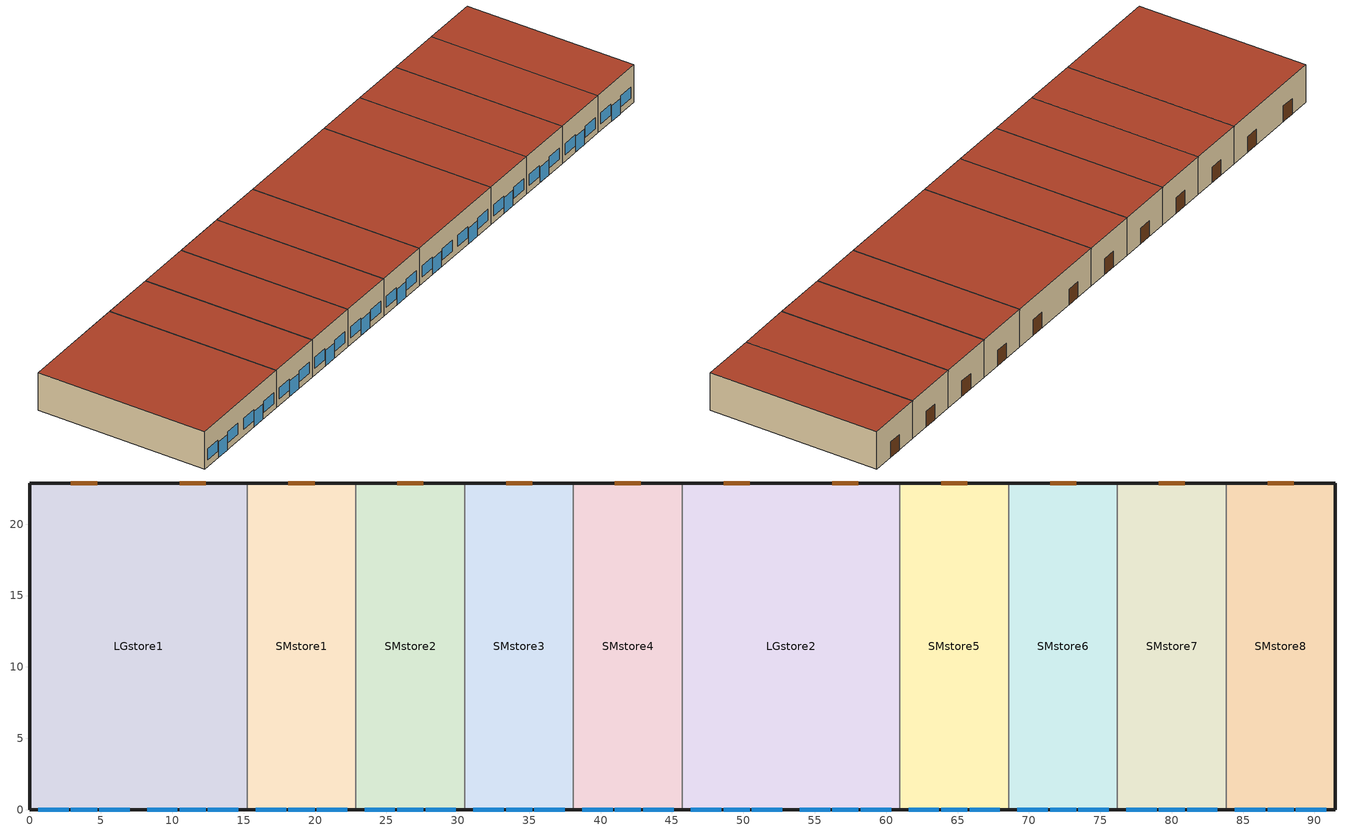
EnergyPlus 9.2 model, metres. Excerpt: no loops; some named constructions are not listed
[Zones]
LGstore1
 floor ground (ext_slab_6in_with_carpet): 0,22.86 15.24,22.86 15.24,0 0,0 z0
 wall outside (nonres_ext_wall): 15.24,22.86 0,22.86 0,0 15.24,0 z0:5.18
 wall to SMstore1 (int_wall): 15.24,0 15.24,22.86 z0:5.18
 window (Window_U_0.40_SHGC_0.38): 0.61,0 2.74,0 / 4.88,0 7.01,0 / 8.23,0 10.36,0 / 12.5,0 14.63,0 z0.91:2.43; 2.9,0 4.73,0 / 10.52,0 12.35,0 z0:2.13
 door (Swinging Door_con): 4.73,22.86 2.9,22.86 / 12.35,22.86 10.52,22.86 z0:2.13
 roof outside (nonres_roof): 15.24,22.86 0,22.86 0,0 15.24,0 z5.18
SMstore1
 floor ground (ext_slab_6in_with_carpet): 15.24,22.86 22.86,22.86 22.86,0 15.24,0 z0
 wall outside (nonres_ext_wall): 15.24,0 22.86,0 / 22.86,22.86 15.24,22.86 z0:5.18
 wall to SMstore2 (int_wall): 22.86,0 22.86,22.86 z0:5.18
 window (Window_U_0.40_SHGC_0.38): 15.85,0 17.98,0 / 20.12,0 22.25,0 z0.91:2.43; 18.14,0 19.97,0 z0:2.13
 door (Swinging Door_con): 19.97,22.86 18.14,22.86 z0:2.13
 roof outside (nonres_roof): 22.86,22.86 15.24,22.86 15.24,0 22.86,0 z5.18
SMstore2
 floor ground (ext_slab_6in_with_carpet): 22.86,22.86 30.48,22.86 30.48,0 22.86,0 z0
 wall outside (nonres_ext_wall): 22.86,0 30.48,0 / 30.48,22.86 22.86,22.86 z0:5.18
 wall to SMstore3 (int_wall): 30.48,0 30.48,22.86 z0:5.18
 window (Window_U_0.40_SHGC_0.38): 23.47,0 25.6,0 / 27.74,0 29.87,0 z0.91:2.43; 25.76,0 27.58,0 z0:2.13
 door (Swinging Door_con): 27.58,22.86 25.76,22.86 z0:2.13
 roof outside (nonres_roof): 30.48,22.86 22.86,22.86 22.86,0 30.48,0 z5.18
SMstore3
 floor ground (ext_slab_6in_with_carpet): 30.48,22.86 38.1,22.86 38.1,0 30.48,0 z0
 wall outside (nonres_ext_wall): 30.48,0 38.1,0 / 38.1,22.86 30.48,22.86 z0:5.18
 wall to SMstore4 (int_wall): 38.1,0 38.1,22.86 z0:5.18
 window (Window_U_0.40_SHGC_0.38): 31.09,0 33.22,0 / 35.36,0 37.49,0 z0.91:2.43; 33.38,0 35.2,0 z0:2.13
 door (Swinging Door_con): 35.2,22.86 33.38,22.86 z0:2.13
 roof outside (nonres_roof): 38.1,22.86 30.48,22.86 30.48,0 38.1,0 z5.18
SMstore4
 floor ground (ext_slab_6in_with_carpet): 38.1,22.86 45.72,22.86 45.72,0 38.1,0 z0
 wall outside (nonres_ext_wall): 38.1,0 45.72,0 / 45.72,22.86 38.1,22.86 z0:5.18
 wall to LGstore2 (int_wall): 45.72,0 45.72,22.86 z0:5.18
 window (Window_U_0.40_SHGC_0.38): 38.71,0 40.84,0 / 42.98,0 45.11,0 z0.91:2.43; 41,0 42.82,0 z0:2.13
 door (Swinging Door_con): 42.82,22.86 41,22.86 z0:2.13
 roof outside (nonres_roof): 45.72,22.86 38.1,22.86 38.1,0 45.72,0 z5.18
LGstore2
 floor ground (ext_slab_6in_with_carpet): 45.72,22.86 60.96,22.86 60.96,0 45.72,0 z0
 wall outside (nonres_ext_wall): 60.96,22.86 45.72,22.86 / 45.72,0 60.96,0 z0:5.18
 wall to SMstore5 (int_wall): 60.96,0 60.96,22.86 z0:5.18
 window (Window_U_0.40_SHGC_0.38): 46.33,0 48.46,0 / 50.6,0 52.73,0 / 53.95,0 56.08,0 / 58.22,0 60.35,0 z0.91:2.43; 48.62,0 50.44,0 / 56.24,0 58.06,0 z0:2.13
 door (Swinging Door_con): 50.44,22.86 48.62,22.86 / 58.06,22.86 56.24,22.86 z0:2.13
 roof outside (nonres_roof): 60.96,22.86 45.72,22.86 45.72,0 60.96,0 z5.18
SMstore5
 floor ground (ext_slab_6in_with_carpet): 60.96,22.86 68.58,22.86 68.58,0 60.96,0 z0
 wall outside (nonres_ext_wall): 60.96,0 68.58,0 / 68.58,22.86 60.96,22.86 z0:5.18
 wall to SMstore6 (int_wall): 68.58,0 68.58,22.86 z0:5.18
 window (Window_U_0.40_SHGC_0.38): 61.57,0 63.7,0 / 65.84,0 67.97,0 z0.91:2.43; 63.86,0 65.68,0 z0:2.13
 door (Swinging Door_con): 65.68,22.86 63.86,22.86 z0:2.13
 roof outside (nonres_roof): 68.58,22.86 60.96,22.86 60.96,0 68.58,0 z5.18
SMstore6
 floor ground (ext_slab_6in_with_carpet): 68.58,22.86 76.2,22.86 76.2,0 68.58,0 z0
 wall outside (nonres_ext_wall): 68.58,0 76.2,0 / 76.2,22.86 68.58,22.86 z0:5.18
 wall to SMstore7 (int_wall): 76.2,0 76.2,22.86 z0:5.18
 window (Window_U_0.40_SHGC_0.38): 69.19,0 71.32,0 / 73.46,0 75.59,0 z0.91:2.43; 71.48,0 73.3,0 z0:2.13
 door (Swinging Door_con): 73.3,22.86 71.48,22.86 z0:2.13
 roof outside (nonres_roof): 76.2,22.86 68.58,22.86 68.58,0 76.2,0 z5.18
SMstore7
 floor ground (ext_slab_6in_with_carpet): 76.2,22.86 83.82,22.86 83.82,0 76.2,0 z0
 wall outside (nonres_ext_wall): 76.2,0 83.82,0 / 83.82,22.86 76.2,22.86 z0:5.18
 wall to SMstore8 (int_wall): 83.82,0 83.82,22.86 z0:5.18
 window (Window_U_0.40_SHGC_0.38): 76.81,0 78.94,0 / 81.08,0 83.21,0 z0.91:2.43; 79.1,0 80.92,0 z0:2.13
 door (Swinging Door_con): 80.92,22.86 79.1,22.86 z0:2.13
 roof outside (nonres_roof): 83.82,22.86 76.2,22.86 76.2,0 83.82,0 z5.18
SMstore8
 floor ground (ext_slab_6in_with_carpet): 83.82,22.86 91.44,22.86 91.44,0 83.82,0 z0
 wall outside (nonres_ext_wall): 83.82,0 91.44,0 91.44,22.86 83.82,22.86 z0:5.18
 window (Window_U_0.40_SHGC_0.38): 84.43,0 86.56,0 / 88.7,0 90.83,0 z0.91:2.43; 86.72,0 88.54,0 z0:2.13
 door (Swinging Door_con): 88.54,22.86 86.72,22.86 z0:2.13
 roof outside (nonres_roof): 91.44,22.86 83.82,22.86 83.82,0 91.44,0 z5.18
[EnergyManagementSystem:Program]
PSZ3_3_Fan_Control: IF PSZ3_3_Number_of_Stages == 1; Return; ENDIF; IF PSZ3_3_HeatingRTF > 0; SET PSZ3_3_Heating = PSZ3_3_HeatingRTF; SET PSZ3_3_Ven = 1 - PSZ3_3_HeatingRTF; SET PSZ3_3_Eco = 0; SET PSZ3_3_Stage1 = 0; SET PSZ3_3_Stage2 = 0; ELSE; SET PSZ3_3_Heating = 0; SET PSZ3_3_EcoSpeed = PSZ3_3_VenSpeed; IF PSZ3_3_SpeedRatio == 0; IF PSZ3_3_RTF > 0; SET PSZ3_3_Stage1 = PSZ3_3_RTF; SET PSZ3_3_Stage2 = 0; SET PSZ3_3_Ven = 1-PSZ3_3_RTF; SET PSZ3_3_Eco = 0; IF PSZ3_3_OAFlowMass > (PSZ3_3_OADesignMass * PSZ3_3_OASch); SET PSZ3_3_Stage1Speed = 1.0; ENDIF; ELSE; SET PSZ3_3_Stage1 = 0; SET PSZ3_3_Stage2 = 0; IF PSZ3_3_OAFlowMass > (PSZ3_3_OADesignMass * PSZ3_3_OASch); SET PSZ3_3_Eco = 1.0; SET PSZ3_3_Ven = 0; SET PSZ3_3_Exp_DAT = PSZ3_3_DAT_Rqd - (1-PSZ3_3_VenSpeed) * SMSTORE2_Temp; SET PSZ3_3_Exp_DAT = PSZ3_3_Exp_DAT/PSZ3_3_VenSpeed; IF OAT_F > PSZ3_3_Exp_DAT; SET PSZ3_3_EcoSpeed = PSZ3_3_Stage2Speed; ENDIF; ELSE; SET PSZ3_3_Eco = 0; SET PSZ3_3_Ven = 1.0; ENDIF; ENDIF; ELSE; SET PSZ3_3_Stage1 = 1- PSZ3_3_SpeedRatio; SET PSZ3_3_Stage2 = PSZ3_3_SpeedRatio; SET PSZ3_3_Ven = 0; SET PSZ3_3_Eco = 0; IF PSZ3_3_OAFlowMass > (PSZ3_3_OADesignMass * PSZ3_3_OASch); SET PSZ3_3_Stage1Speed = 1.0; ENDIF; ENDIF; ENDIF; SET PSZ3_3_FPR = PSZ3_3_Ven * (PSZ3_3_VenSpeed ^ PSZ3_3_FanPwrExponent); SET PSZ3_3_FPR = PSZ3_3_FPR + PSZ3_3_Eco * (PSZ3_3_EcoSpeed ^ PSZ3_3_FanPwrExponent); SET PSZ3_3_FPR_1 = PSZ3_3_Stage1 * (PSZ3_3_Stage1Speed ^ PSZ3_3_FanPwrExponent); SET PSZ3_3_FPR = PSZ3_3_FPR + PSZ3_3_FPR_1; SET PSZ3_3_FPR_2 = PSZ3_3_Stage2 * (PSZ3_3_Stage2Speed ^ PSZ3_3_FanPwrExponent); SET PSZ3_3_FPR = PSZ3_3_FPR + PSZ3_3_FPR_2; SET PSZ3_3_FPR_3 = PSZ3_3_Heating * (PSZ3_3_HeatSpeed ^ PSZ3_3_FanPwrExponent); SET PSZ3_3_FanPwrRatio = PSZ3_3_FPR +  PSZ3_3_FPR_3; SET PSZ3_3_Fan_Pressure = PSZ3_3_Fan_DesignPressure * PSZ3_3_FanPwrRatio
PSZ4_4_Economizer_CTRL_Prog: SET PSZ4_4_Timestep_Econ_Eff = 0.7; SET PSZ4_4_MaxE = 0.7; SET PSZ4_4_DAT_Rqd = (PSZ4_4_DAT_Rqd*1.8) +32; SET OAT_F = (OAT_F*1.8) +32; SET OAwb_F = (OAwb_F*1.8) +32; IF PSZ4_4_OAFlowMass > (PSZ4_4_OADesignMass * PSZ4_4_OASch); SET PSZ4_4_Econo_Active = 1; ELSE; SET PSZ4_4_Econo_Active = 0; ENDIF; SET PSZ4_4_dT_Needed = 75 - PSZ4_4_DAT_Rqd; SET PSZ4_4_Cool_Des_dT = ((98*0.15) + (75*(1-0.15))) - 55; SET PSZ4_4_Cool_Load = PSZ4_4_dT_Needed/ PSZ4_4_Cool_Des_dT; IF PSZ4_4_Cool_Load > 1; SET PSZ4_4_Cool_Load = 1; ELSEIF PSZ4_4_Cool_Load < 0; SET PSZ4_4_Cool_Load = 0; ENDIF; IF PSZ4_4_Econo_Active == 1; SET PSZ4_4_Stage = PSZ4_4_Number_of_Stages; IF PSZ4_4_Stage == 2; IF PSZ4_4_Cool_Load < 0.6; SET PSZ4_4_Timestep_Econ_Eff = PSZ4_4_MaxE; ELSE; SET PSZ4_4_ECO_Eff = 0-2.18919863612305; SET PSZ4_4_ECO_Eff = PSZ4_4_ECO_Eff + (0-0.674461284910428 * PSZ4_4_Cool_Load); SET PSZ4_4_ECO_Eff = PSZ4_4_ECO_Eff + (0.000459106275872404 * (OAT_F^2)); SET PSZ4_4_ECO_Eff = PSZ4_4_ECO_Eff + (0-0.00000484778537945252 * (OAT_F^3)); SET PSZ4_4_ECO_Eff = PSZ4_4_ECO_Eff + (0.182915713033586 * OAwb_F); SET PSZ4_4_ECO_Eff = PSZ4_4_ECO_Eff + (0-0.00382838660261133 * (OAwb_F^2)); SET PSZ4_4_ECO_Eff = PSZ4_4_ECO_Eff + (0.0000255567460240583 * (OAwb_F^3)); SET PSZ4_4_Timestep_Econ_Eff = PSZ4_4_ECO_Eff; ENDIF; ELSE; SET PSZ4_4_ECO_Eff = 2.36337942464462; SET PSZ4_4_ECO_Eff = PSZ4_4_ECO_Eff + (0-0.409939515512619 * PSZ4_4_Cool_Load); SET PSZ4_4_ECO_Eff = PSZ4_4_ECO_Eff + (0-0.0565205596792225 * OAwb_F); SET PSZ4_4_ECO_Eff = PSZ4_4_ECO_Eff + (0-0.0000632612294169389 * (OAT_F^2)); SET PSZ4_4_Timestep_Econ_Eff = PSZ4_4_ECO_Eff + (0.000571724868775081 * (OAwb_F^2)); ENDIF; IF PSZ4_4_Timestep_Econ_Eff > PSZ4_4_MaxE; SET PSZ4_4_Timestep_Econ_Eff = PSZ4_4_MaxE; ELSEIF PSZ4_4_Timestep_Econ_Eff < (PSZ4_4_OADesignMass * PSZ4_4_OASch); SET PSZ4_4_Timestep_Econ_Eff = (PSZ4_4_OADesignMass * PSZ4_4_OASch); ENDIF; ENDIF
PSZ4_4_Fan_Control: IF PSZ4_4_Number_of_Stages == 1; Return; ENDIF; IF PSZ4_4_HeatingRTF > 0; SET PSZ4_4_Heating = PSZ4_4_HeatingRTF; SET PSZ4_4_Ven = 1 - PSZ4_4_HeatingRTF; SET PSZ4_4_Eco = 0; SET PSZ4_4_Stage1 = 0; SET PSZ4_4_Stage2 = 0; ELSE; SET PSZ4_4_Heating = 0; SET PSZ4_4_EcoSpeed = PSZ4_4_VenSpeed; IF PSZ4_4_SpeedRatio == 0; IF PSZ4_4_RTF > 0; SET PSZ4_4_Stage1 = PSZ4_4_RTF; SET PSZ4_4_Stage2 = 0; SET PSZ4_4_Ven = 1-PSZ4_4_RTF; SET PSZ4_4_Eco = 0; IF PSZ4_4_OAFlowMass > (PSZ4_4_OADesignMass * PSZ4_4_OASch); SET PSZ4_4_Stage1Speed = 1.0; ENDIF; ELSE; SET PSZ4_4_Stage1 = 0; SET PSZ4_4_Stage2 = 0; IF PSZ4_4_OAFlowMass > (PSZ4_4_OADesignMass * PSZ4_4_OASch); SET PSZ4_4_Eco = 1.0; SET PSZ4_4_Ven = 0; SET PSZ4_4_Exp_DAT = PSZ4_4_DAT_Rqd - (1-PSZ4_4_VenSpeed) * SMSTORE3_Temp; SET PSZ4_4_Exp_DAT = PSZ4_4_Exp_DAT/PSZ4_4_VenSpeed; IF OAT_F > PSZ4_4_Exp_DAT; SET PSZ4_4_EcoSpeed = PSZ4_4_Stage2Speed; ENDIF; ELSE; SET PSZ4_4_Eco = 0; SET PSZ4_4_Ven = 1.0; ENDIF; ENDIF; ELSE; SET PSZ4_4_Stage1 = 1- PSZ4_4_SpeedRatio; SET PSZ4_4_Stage2 = PSZ4_4_SpeedRatio; SET PSZ4_4_Ven = 0; SET PSZ4_4_Eco = 0; IF PSZ4_4_OAFlowMass > (PSZ4_4_OADesignMass * PSZ4_4_OASch); SET PSZ4_4_Stage1Speed = 1.0; ENDIF; ENDIF; ENDIF; SET PSZ4_4_FPR = PSZ4_4_Ven * (PSZ4_4_VenSpeed ^ PSZ4_4_FanPwrExponent); SET PSZ4_4_FPR = PSZ4_4_FPR + PSZ4_4_Eco * (PSZ4_4_EcoSpeed ^ PSZ4_4_FanPwrExponent); SET PSZ4_4_FPR_1 = PSZ4_4_Stage1 * (PSZ4_4_Stage1Speed ^ PSZ4_4_FanPwrExponent); SET PSZ4_4_FPR = PSZ4_4_FPR + PSZ4_4_FPR_1; SET PSZ4_4_FPR_2 = PSZ4_4_Stage2 * (PSZ4_4_Stage2Speed ^ PSZ4_4_FanPwrExponent); SET PSZ4_4_FPR = PSZ4_4_FPR + PSZ4_4_FPR_2; SET PSZ4_4_FPR_3 = PSZ4_4_Heating * (PSZ4_4_HeatSpeed ^ PSZ4_4_FanPwrExponent); SET PSZ4_4_FanPwrRatio = PSZ4_4_FPR +  PSZ4_4_FPR_3; SET PSZ4_4_Fan_Pressure = PSZ4_4_Fan_DesignPressure * PSZ4_4_FanPwrRatio
PSZ5_5_Economizer_CTRL_Prog: SET PSZ5_5_Timestep_Econ_Eff = 0.7; SET PSZ5_5_MaxE = 0.7; SET PSZ5_5_DAT_Rqd = (PSZ5_5_DAT_Rqd*1.8) +32; SET OAT_F = (OAT_F*1.8) +32; SET OAwb_F = (OAwb_F*1.8) +32; IF PSZ5_5_OAFlowMass > (PSZ5_5_OADesignMass * PSZ5_5_OASch); SET PSZ5_5_Econo_Active = 1; ELSE; SET PSZ5_5_Econo_Active = 0; ENDIF; SET PSZ5_5_dT_Needed = 75 - PSZ5_5_DAT_Rqd; SET PSZ5_5_Cool_Des_dT = ((98*0.15) + (75*(1-0.15))) - 55; SET PSZ5_5_Cool_Load = PSZ5_5_dT_Needed/ PSZ5_5_Cool_Des_dT; IF PSZ5_5_Cool_Load > 1; SET PSZ5_5_Cool_Load = 1; ELSEIF PSZ5_5_Cool_Load < 0; SET PSZ5_5_Cool_Load = 0; ENDIF; IF PSZ5_5_Econo_Active == 1; SET PSZ5_5_Stage = PSZ5_5_Number_of_Stages; IF PSZ5_5_Stage == 2; IF PSZ5_5_Cool_Load < 0.6; SET PSZ5_5_Timestep_Econ_Eff = PSZ5_5_MaxE; ELSE; SET PSZ5_5_ECO_Eff = 0-2.18919863612305; SET PSZ5_5_ECO_Eff = PSZ5_5_ECO_Eff + (0-0.674461284910428 * PSZ5_5_Cool_Load); SET PSZ5_5_ECO_Eff = PSZ5_5_ECO_Eff + (0.000459106275872404 * (OAT_F^2)); SET PSZ5_5_ECO_Eff = PSZ5_5_ECO_Eff + (0-0.00000484778537945252 * (OAT_F^3)); SET PSZ5_5_ECO_Eff = PSZ5_5_ECO_Eff + (0.182915713033586 * OAwb_F); SET PSZ5_5_ECO_Eff = PSZ5_5_ECO_Eff + (0-0.00382838660261133 * (OAwb_F^2)); SET PSZ5_5_ECO_Eff = PSZ5_5_ECO_Eff + (0.0000255567460240583 * (OAwb_F^3)); SET PSZ5_5_Timestep_Econ_Eff = PSZ5_5_ECO_Eff; ENDIF; ELSE; SET PSZ5_5_ECO_Eff = 2.36337942464462; SET PSZ5_5_ECO_Eff = PSZ5_5_ECO_Eff + (0-0.409939515512619 * PSZ5_5_Cool_Load); SET PSZ5_5_ECO_Eff = PSZ5_5_ECO_Eff + (0-0.0565205596792225 * OAwb_F); SET PSZ5_5_ECO_Eff = PSZ5_5_ECO_Eff + (0-0.0000632612294169389 * (OAT_F^2)); SET PSZ5_5_Timestep_Econ_Eff = PSZ5_5_ECO_Eff + (0.000571724868775081 * (OAwb_F^2)); ENDIF; IF PSZ5_5_Timestep_Econ_Eff > PSZ5_5_MaxE; SET PSZ5_5_Timestep_Econ_Eff = PSZ5_5_MaxE; ELSEIF PSZ5_5_Timestep_Econ_Eff < (PSZ5_5_OADesignMass * PSZ5_5_OASch); SET PSZ5_5_Timestep_Econ_Eff = (PSZ5_5_OADesignMass * PSZ5_5_OASch); ENDIF; ENDIF
PSZ5_5_Fan_Control: IF PSZ5_5_Number_of_Stages == 1; Return; ENDIF; IF PSZ5_5_HeatingRTF > 0; SET PSZ5_5_Heating = PSZ5_5_HeatingRTF; SET PSZ5_5_Ven = 1 - PSZ5_5_HeatingRTF; SET PSZ5_5_Eco = 0; SET PSZ5_5_Stage1 = 0; SET PSZ5_5_Stage2 = 0; ELSE; SET PSZ5_5_Heating = 0; SET PSZ5_5_EcoSpeed = PSZ5_5_VenSpeed; IF PSZ5_5_SpeedRatio == 0; IF PSZ5_5_RTF > 0; SET PSZ5_5_Stage1 = PSZ5_5_RTF; SET PSZ5_5_Stage2 = 0; SET PSZ5_5_Ven = 1-PSZ5_5_RTF; SET PSZ5_5_Eco = 0; IF PSZ5_5_OAFlowMass > (PSZ5_5_OADesignMass * PSZ5_5_OASch); SET PSZ5_5_Stage1Speed = 1.0; ENDIF; ELSE; SET PSZ5_5_Stage1 = 0; SET PSZ5_5_Stage2 = 0; IF PSZ5_5_OAFlowMass > (PSZ5_5_OADesignMass * PSZ5_5_OASch); SET PSZ5_5_Eco = 1.0; SET PSZ5_5_Ven = 0; SET PSZ5_5_Exp_DAT = PSZ5_5_DAT_Rqd - (1-PSZ5_5_VenSpeed) * SMSTORE4_Temp; SET PSZ5_5_Exp_DAT = PSZ5_5_Exp_DAT/PSZ5_5_VenSpeed; IF OAT_F > PSZ5_5_Exp_DAT; SET PSZ5_5_EcoSpeed = PSZ5_5_Stage2Speed; ENDIF; ELSE; SET PSZ5_5_Eco = 0; SET PSZ5_5_Ven = 1.0; ENDIF; ENDIF; ELSE; SET PSZ5_5_Stage1 = 1- PSZ5_5_SpeedRatio; SET PSZ5_5_Stage2 = PSZ5_5_SpeedRatio; SET PSZ5_5_Ven = 0; SET PSZ5_5_Eco = 0; IF PSZ5_5_OAFlowMass > (PSZ5_5_OADesignMass * PSZ5_5_OASch); SET PSZ5_5_Stage1Speed = 1.0; ENDIF; ENDIF; ENDIF; SET PSZ5_5_FPR = PSZ5_5_Ven * (PSZ5_5_VenSpeed ^ PSZ5_5_FanPwrExponent); SET PSZ5_5_FPR = PSZ5_5_FPR + PSZ5_5_Eco * (PSZ5_5_EcoSpeed ^ PSZ5_5_FanPwrExponent); SET PSZ5_5_FPR_1 = PSZ5_5_Stage1 * (PSZ5_5_Stage1Speed ^ PSZ5_5_FanPwrExponent); SET PSZ5_5_FPR = PSZ5_5_FPR + PSZ5_5_FPR_1; SET PSZ5_5_FPR_2 = PSZ5_5_Stage2 * (PSZ5_5_Stage2Speed ^ PSZ5_5_FanPwrExponent); SET PSZ5_5_FPR = PSZ5_5_FPR + PSZ5_5_FPR_2; SET PSZ5_5_FPR_3 = PSZ5_5_Heating * (PSZ5_5_HeatSpeed ^ PSZ5_5_FanPwrExponent); SET PSZ5_5_FanPwrRatio = PSZ5_5_FPR +  PSZ5_5_FPR_3; SET PSZ5_5_Fan_Pressure = PSZ5_5_Fan_DesignPressure * PSZ5_5_FanPwrRatio
PSZ6_6_Economizer_CTRL_Prog: SET PSZ6_6_Timestep_Econ_Eff = 0.7; SET PSZ6_6_MaxE = 0.7; SET PSZ6_6_DAT_Rqd = (PSZ6_6_DAT_Rqd*1.8) +32; SET OAT_F = (OAT_F*1.8) +32; SET OAwb_F = (OAwb_F*1.8) +32; IF PSZ6_6_OAFlowMass > (PSZ6_6_OADesignMass * PSZ6_6_OASch); SET PSZ6_6_Econo_Active = 1; ELSE; SET PSZ6_6_Econo_Active = 0; ENDIF; SET PSZ6_6_dT_Needed = 75 - PSZ6_6_DAT_Rqd; SET PSZ6_6_Cool_Des_dT = ((98*0.15) + (75*(1-0.15))) - 55; SET PSZ6_6_Cool_Load = PSZ6_6_dT_Needed/ PSZ6_6_Cool_Des_dT; IF PSZ6_6_Cool_Load > 1; SET PSZ6_6_Cool_Load = 1; ELSEIF PSZ6_6_Cool_Load < 0; SET PSZ6_6_Cool_Load = 0; ENDIF; IF PSZ6_6_Econo_Active == 1; SET PSZ6_6_Stage = PSZ6_6_Number_of_Stages; IF PSZ6_6_Stage == 2; IF PSZ6_6_Cool_Load < 0.6; SET PSZ6_6_Timestep_Econ_Eff = PSZ6_6_MaxE; ELSE; SET PSZ6_6_ECO_Eff = 0-2.18919863612305; SET PSZ6_6_ECO_Eff = PSZ6_6_ECO_Eff + (0-0.674461284910428 * PSZ6_6_Cool_Load); SET PSZ6_6_ECO_Eff = PSZ6_6_ECO_Eff + (0.000459106275872404 * (OAT_F^2)); SET PSZ6_6_ECO_Eff = PSZ6_6_ECO_Eff + (0-0.00000484778537945252 * (OAT_F^3)); SET PSZ6_6_ECO_Eff = PSZ6_6_ECO_Eff + (0.182915713033586 * OAwb_F); SET PSZ6_6_ECO_Eff = PSZ6_6_ECO_Eff + (0-0.00382838660261133 * (OAwb_F^2)); SET PSZ6_6_ECO_Eff = PSZ6_6_ECO_Eff + (0.0000255567460240583 * (OAwb_F^3)); SET PSZ6_6_Timestep_Econ_Eff = PSZ6_6_ECO_Eff; ENDIF; ELSE; SET PSZ6_6_ECO_Eff = 2.36337942464462; SET PSZ6_6_ECO_Eff = PSZ6_6_ECO_Eff + (0-0.409939515512619 * PSZ6_6_Cool_Load); SET PSZ6_6_ECO_Eff = PSZ6_6_ECO_Eff + (0-0.0565205596792225 * OAwb_F); SET PSZ6_6_ECO_Eff = PSZ6_6_ECO_Eff + (0-0.0000632612294169389 * (OAT_F^2)); SET PSZ6_6_Timestep_Econ_Eff = PSZ6_6_ECO_Eff + (0.000571724868775081 * (OAwb_F^2)); ENDIF; IF PSZ6_6_Timestep_Econ_Eff > PSZ6_6_MaxE; SET PSZ6_6_Timestep_Econ_Eff = PSZ6_6_MaxE; ELSEIF PSZ6_6_Timestep_Econ_Eff < (PSZ6_6_OADesignMass * PSZ6_6_OASch); SET PSZ6_6_Timestep_Econ_Eff = (PSZ6_6_OADesignMass * PSZ6_6_OASch); ENDIF; ENDIF
PSZ6_6_Fan_Control: IF PSZ6_6_Number_of_Stages == 1; Return; ENDIF; IF PSZ6_6_HeatingRTF > 0; SET PSZ6_6_Heating = PSZ6_6_HeatingRTF; SET PSZ6_6_Ven = 1 - PSZ6_6_HeatingRTF; SET PSZ6_6_Eco = 0; SET PSZ6_6_Stage1 = 0; SET PSZ6_6_Stage2 = 0; ELSE; SET PSZ6_6_Heating = 0; SET PSZ6_6_EcoSpeed = PSZ6_6_VenSpeed; IF PSZ6_6_SpeedRatio == 0; IF PSZ6_6_RTF > 0; SET PSZ6_6_Stage1 = PSZ6_6_RTF; SET PSZ6_6_Stage2 = 0; SET PSZ6_6_Ven = 1-PSZ6_6_RTF; SET PSZ6_6_Eco = 0; IF PSZ6_6_OAFlowMass > (PSZ6_6_OADesignMass * PSZ6_6_OASch); SET PSZ6_6_Stage1Speed = 1.0; ENDIF; ELSE; SET PSZ6_6_Stage1 = 0; SET PSZ6_6_Stage2 = 0; IF PSZ6_6_OAFlowMass > (PSZ6_6_OADesignMass * PSZ6_6_OASch); SET PSZ6_6_Eco = 1.0; SET PSZ6_6_Ven = 0; SET PSZ6_6_Exp_DAT = PSZ6_6_DAT_Rqd - (1-PSZ6_6_VenSpeed) * LGSTORE2_Temp; SET PSZ6_6_Exp_DAT = PSZ6_6_Exp_DAT/PSZ6_6_VenSpeed; IF OAT_F > PSZ6_6_Exp_DAT; SET PSZ6_6_EcoSpeed = PSZ6_6_Stage2Speed; ENDIF; ELSE; SET PSZ6_6_Eco = 0; SET PSZ6_6_Ven = 1.0; ENDIF; ENDIF; ELSE; SET PSZ6_6_Stage1 = 1- PSZ6_6_SpeedRatio; SET PSZ6_6_Stage2 = PSZ6_6_SpeedRatio; SET PSZ6_6_Ven = 0; SET PSZ6_6_Eco = 0; IF PSZ6_6_OAFlowMass > (PSZ6_6_OADesignMass * PSZ6_6_OASch); SET PSZ6_6_Stage1Speed = 1.0; ENDIF; ENDIF; ENDIF; SET PSZ6_6_FPR = PSZ6_6_Ven * (PSZ6_6_VenSpeed ^ PSZ6_6_FanPwrExponent); SET PSZ6_6_FPR = PSZ6_6_FPR + PSZ6_6_Eco * (PSZ6_6_EcoSpeed ^ PSZ6_6_FanPwrExponent); SET PSZ6_6_FPR_1 = PSZ6_6_Stage1 * (PSZ6_6_Stage1Speed ^ PSZ6_6_FanPwrExponent); SET PSZ6_6_FPR = PSZ6_6_FPR + PSZ6_6_FPR_1; SET PSZ6_6_FPR_2 = PSZ6_6_Stage2 * (PSZ6_6_Stage2Speed ^ PSZ6_6_FanPwrExponent); SET PSZ6_6_FPR = PSZ6_6_FPR + PSZ6_6_FPR_2; SET PSZ6_6_FPR_3 = PSZ6_6_Heating * (PSZ6_6_HeatSpeed ^ PSZ6_6_FanPwrExponent); SET PSZ6_6_FanPwrRatio = PSZ6_6_FPR +  PSZ6_6_FPR_3; SET PSZ6_6_Fan_Pressure = PSZ6_6_Fan_DesignPressure * PSZ6_6_FanPwrRatio
PSZ6_6_Set_Number_of_Stages: SET PSZ6_6_Number_of_Stages =  2
PSZ7_7_Economizer_CTRL_Prog: SET PSZ7_7_Timestep_Econ_Eff = 0.7; SET PSZ7_7_MaxE = 0.7; SET PSZ7_7_DAT_Rqd = (PSZ7_7_DAT_Rqd*1.8) +32; SET OAT_F = (OAT_F*1.8) +32; SET OAwb_F = (OAwb_F*1.8) +32; IF PSZ7_7_OAFlowMass > (PSZ7_7_OADesignMass * PSZ7_7_OASch); SET PSZ7_7_Econo_Active = 1; ELSE; SET PSZ7_7_Econo_Active = 0; ENDIF; SET PSZ7_7_dT_Needed = 75 - PSZ7_7_DAT_Rqd; SET PSZ7_7_Cool_Des_dT = ((98*0.15) + (75*(1-0.15))) - 55; SET PSZ7_7_Cool_Load = PSZ7_7_dT_Needed/ PSZ7_7_Cool_Des_dT; IF PSZ7_7_Cool_Load > 1; SET PSZ7_7_Cool_Load = 1; ELSEIF PSZ7_7_Cool_Load < 0; SET PSZ7_7_Cool_Load = 0; ENDIF; IF PSZ7_7_Econo_Active == 1; SET PSZ7_7_Stage = PSZ7_7_Number_of_Stages; IF PSZ7_7_Stage == 2; IF PSZ7_7_Cool_Load < 0.6; SET PSZ7_7_Timestep_Econ_Eff = PSZ7_7_MaxE; ELSE; SET PSZ7_7_ECO_Eff = 0-2.18919863612305; SET PSZ7_7_ECO_Eff = PSZ7_7_ECO_Eff + (0-0.674461284910428 * PSZ7_7_Cool_Load); SET PSZ7_7_ECO_Eff = PSZ7_7_ECO_Eff + (0.000459106275872404 * (OAT_F^2)); SET PSZ7_7_ECO_Eff = PSZ7_7_ECO_Eff + (0-0.00000484778537945252 * (OAT_F^3)); SET PSZ7_7_ECO_Eff = PSZ7_7_ECO_Eff + (0.182915713033586 * OAwb_F); SET PSZ7_7_ECO_Eff = PSZ7_7_ECO_Eff + (0-0.00382838660261133 * (OAwb_F^2)); SET PSZ7_7_ECO_Eff = PSZ7_7_ECO_Eff + (0.0000255567460240583 * (OAwb_F^3)); SET PSZ7_7_Timestep_Econ_Eff = PSZ7_7_ECO_Eff; ENDIF; ELSE; SET PSZ7_7_ECO_Eff = 2.36337942464462; SET PSZ7_7_ECO_Eff = PSZ7_7_ECO_Eff + (0-0.409939515512619 * PSZ7_7_Cool_Load); SET PSZ7_7_ECO_Eff = PSZ7_7_ECO_Eff + (0-0.0565205596792225 * OAwb_F); SET PSZ7_7_ECO_Eff = PSZ7_7_ECO_Eff + (0-0.0000632612294169389 * (OAT_F^2)); SET PSZ7_7_Timestep_Econ_Eff = PSZ7_7_ECO_Eff + (0.000571724868775081 * (OAwb_F^2)); ENDIF; IF PSZ7_7_Timestep_Econ_Eff > PSZ7_7_MaxE; SET PSZ7_7_Timestep_Econ_Eff = PSZ7_7_MaxE; ELSEIF PSZ7_7_Timestep_Econ_Eff < (PSZ7_7_OADesignMass * PSZ7_7_OASch); SET PSZ7_7_Timestep_Econ_Eff = (PSZ7_7_OADesignMass * PSZ7_7_OASch); ENDIF; ENDIF
PSZ7_7_Set_Fan_Par: IF PSZ7_7_Number_of_Stages == 1; Return; ENDIF; SET PSZ7_7_FanPwrExponent = 2.2; SET PSZ7_7_OAFrac = PSZ7_7_OAFlowMass/PSZ7_7_DesignFlowMass; IF  PSZ7_7_OAFrac < 0.66; SET PSZ7_7_VenSpeed = 0.66; SET PSZ7_7_Stage1Speed = 0.66; ELSE; SET PSZ7_7_VenSpeed = PSZ7_7_OAFrac; SET PSZ7_7_Stage1Speed = PSZ7_7_OAFrac; ENDIF; SET PSZ7_7_Stage2Speed = 1.0; SET PSZ7_7_HeatSpeed = 1.0
PSZ7_7_Fan_Control: IF PSZ7_7_Number_of_Stages == 1; Return; ENDIF; IF PSZ7_7_HeatingRTF > 0; SET PSZ7_7_Heating = PSZ7_7_HeatingRTF; SET PSZ7_7_Ven = 1 - PSZ7_7_HeatingRTF; SET PSZ7_7_Eco = 0; SET PSZ7_7_Stage1 = 0; SET PSZ7_7_Stage2 = 0; ELSE; SET PSZ7_7_Heating = 0; SET PSZ7_7_EcoSpeed = PSZ7_7_VenSpeed; IF PSZ7_7_SpeedRatio == 0; IF PSZ7_7_RTF > 0; SET PSZ7_7_Stage1 = PSZ7_7_RTF; SET PSZ7_7_Stage2 = 0; SET PSZ7_7_Ven = 1-PSZ7_7_RTF; SET PSZ7_7_Eco = 0; IF PSZ7_7_OAFlowMass > (PSZ7_7_OADesignMass * PSZ7_7_OASch); SET PSZ7_7_Stage1Speed = 1.0; ENDIF; ELSE; SET PSZ7_7_Stage1 = 0; SET PSZ7_7_Stage2 = 0; IF PSZ7_7_OAFlowMass > (PSZ7_7_OADesignMass * PSZ7_7_OASch); SET PSZ7_7_Eco = 1.0; SET PSZ7_7_Ven = 0; SET PSZ7_7_Exp_DAT = PSZ7_7_DAT_Rqd - (1-PSZ7_7_VenSpeed) * SMSTORE5_Temp; SET PSZ7_7_Exp_DAT = PSZ7_7_Exp_DAT/PSZ7_7_VenSpeed; IF OAT_F > PSZ7_7_Exp_DAT; SET PSZ7_7_EcoSpeed = PSZ7_7_Stage2Speed; ENDIF; ELSE; SET PSZ7_7_Eco = 0; SET PSZ7_7_Ven = 1.0; ENDIF; ENDIF; ELSE; SET PSZ7_7_Stage1 = 1- PSZ7_7_SpeedRatio; SET PSZ7_7_Stage2 = PSZ7_7_SpeedRatio; SET PSZ7_7_Ven = 0; SET PSZ7_7_Eco = 0; IF PSZ7_7_OAFlowMass > (PSZ7_7_OADesignMass * PSZ7_7_OASch); SET PSZ7_7_Stage1Speed = 1.0; ENDIF; ENDIF; ENDIF; SET PSZ7_7_FPR = PSZ7_7_Ven * (PSZ7_7_VenSpeed ^ PSZ7_7_FanPwrExponent); SET PSZ7_7_FPR = PSZ7_7_FPR + PSZ7_7_Eco * (PSZ7_7_EcoSpeed ^ PSZ7_7_FanPwrExponent); SET PSZ7_7_FPR_1 = PSZ7_7_Stage1 * (PSZ7_7_Stage1Speed ^ PSZ7_7_FanPwrExponent); SET PSZ7_7_FPR = PSZ7_7_FPR + PSZ7_7_FPR_1; SET PSZ7_7_FPR_2 = PSZ7_7_Stage2 * (PSZ7_7_Stage2Speed ^ PSZ7_7_FanPwrExponent); SET PSZ7_7_FPR = PSZ7_7_FPR + PSZ7_7_FPR_2; SET PSZ7_7_FPR_3 = PSZ7_7_Heating * (PSZ7_7_HeatSpeed ^ PSZ7_7_FanPwrExponent); SET PSZ7_7_FanPwrRatio = PSZ7_7_FPR +  PSZ7_7_FPR_3; SET PSZ7_7_Fan_Pressure = PSZ7_7_Fan_DesignPressure * PSZ7_7_FanPwrRatio
PSZ7_7_Set_Number_of_Stages: SET PSZ7_7_Number_of_Stages =  1
PSZ8_8_Economizer_CTRL_Prog: SET PSZ8_8_Timestep_Econ_Eff = 0.7; SET PSZ8_8_MaxE = 0.7; SET PSZ8_8_DAT_Rqd = (PSZ8_8_DAT_Rqd*1.8) +32; SET OAT_F = (OAT_F*1.8) +32; SET OAwb_F = (OAwb_F*1.8) +32; IF PSZ8_8_OAFlowMass > (PSZ8_8_OADesignMass * PSZ8_8_OASch); SET PSZ8_8_Econo_Active = 1; ELSE; SET PSZ8_8_Econo_Active = 0; ENDIF; SET PSZ8_8_dT_Needed = 75 - PSZ8_8_DAT_Rqd; SET PSZ8_8_Cool_Des_dT = ((98*0.15) + (75*(1-0.15))) - 55; SET PSZ8_8_Cool_Load = PSZ8_8_dT_Needed/ PSZ8_8_Cool_Des_dT; IF PSZ8_8_Cool_Load > 1; SET PSZ8_8_Cool_Load = 1; ELSEIF PSZ8_8_Cool_Load < 0; SET PSZ8_8_Cool_Load = 0; ENDIF; IF PSZ8_8_Econo_Active == 1; SET PSZ8_8_Stage = PSZ8_8_Number_of_Stages; IF PSZ8_8_Stage == 2; IF PSZ8_8_Cool_Load < 0.6; SET PSZ8_8_Timestep_Econ_Eff = PSZ8_8_MaxE; ELSE; SET PSZ8_8_ECO_Eff = 0-2.18919863612305; SET PSZ8_8_ECO_Eff = PSZ8_8_ECO_Eff + (0-0.674461284910428 * PSZ8_8_Cool_Load); SET PSZ8_8_ECO_Eff = PSZ8_8_ECO_Eff + (0.000459106275872404 * (OAT_F^2)); SET PSZ8_8_ECO_Eff = PSZ8_8_ECO_Eff + (0-0.00000484778537945252 * (OAT_F^3)); SET PSZ8_8_ECO_Eff = PSZ8_8_ECO_Eff + (0.182915713033586 * OAwb_F); SET PSZ8_8_ECO_Eff = PSZ8_8_ECO_Eff + (0-0.00382838660261133 * (OAwb_F^2)); SET PSZ8_8_ECO_Eff = PSZ8_8_ECO_Eff + (0.0000255567460240583 * (OAwb_F^3)); SET PSZ8_8_Timestep_Econ_Eff = PSZ8_8_ECO_Eff; ENDIF; ELSE; SET PSZ8_8_ECO_Eff = 2.36337942464462; SET PSZ8_8_ECO_Eff = PSZ8_8_ECO_Eff + (0-0.409939515512619 * PSZ8_8_Cool_Load); SET PSZ8_8_ECO_Eff = PSZ8_8_ECO_Eff + (0-0.0565205596792225 * OAwb_F); SET PSZ8_8_ECO_Eff = PSZ8_8_ECO_Eff + (0-0.0000632612294169389 * (OAT_F^2)); SET PSZ8_8_Timestep_Econ_Eff = PSZ8_8_ECO_Eff + (0.000571724868775081 * (OAwb_F^2)); ENDIF; IF PSZ8_8_Timestep_Econ_Eff > PSZ8_8_MaxE; SET PSZ8_8_Timestep_Econ_Eff = PSZ8_8_MaxE; ELSEIF PSZ8_8_Timestep_Econ_Eff < (PSZ8_8_OADesignMass * PSZ8_8_OASch); SET PSZ8_8_Timestep_Econ_Eff = (PSZ8_8_OADesignMass * PSZ8_8_OASch); ENDIF; ENDIF
PSZ8_8_Set_Fan_Par: IF PSZ8_8_Number_of_Stages == 1; Return; ENDIF; SET PSZ8_8_FanPwrExponent = 2.2; SET PSZ8_8_OAFrac = PSZ8_8_OAFlowMass/PSZ8_8_DesignFlowMass; IF  PSZ8_8_OAFrac < 0.66; SET PSZ8_8_VenSpeed = 0.66; SET PSZ8_8_Stage1Speed = 0.66; ELSE; SET PSZ8_8_VenSpeed = PSZ8_8_OAFrac; SET PSZ8_8_Stage1Speed = PSZ8_8_OAFrac; ENDIF; SET PSZ8_8_Stage2Speed = 1.0; SET PSZ8_8_HeatSpeed = 1.0
PSZ8_8_Fan_Control: IF PSZ8_8_Number_of_Stages == 1; Return; ENDIF; IF PSZ8_8_HeatingRTF > 0; SET PSZ8_8_Heating = PSZ8_8_HeatingRTF; SET PSZ8_8_Ven = 1 - PSZ8_8_HeatingRTF; SET PSZ8_8_Eco = 0; SET PSZ8_8_Stage1 = 0; SET PSZ8_8_Stage2 = 0; ELSE; SET PSZ8_8_Heating = 0; SET PSZ8_8_EcoSpeed = PSZ8_8_VenSpeed; IF PSZ8_8_SpeedRatio == 0; IF PSZ8_8_RTF > 0; SET PSZ8_8_Stage1 = PSZ8_8_RTF; SET PSZ8_8_Stage2 = 0; SET PSZ8_8_Ven = 1-PSZ8_8_RTF; SET PSZ8_8_Eco = 0; IF PSZ8_8_OAFlowMass > (PSZ8_8_OADesignMass * PSZ8_8_OASch); SET PSZ8_8_Stage1Speed = 1.0; ENDIF; ELSE; SET PSZ8_8_Stage1 = 0; SET PSZ8_8_Stage2 = 0; IF PSZ8_8_OAFlowMass > (PSZ8_8_OADesignMass * PSZ8_8_OASch); SET PSZ8_8_Eco = 1.0; SET PSZ8_8_Ven = 0; SET PSZ8_8_Exp_DAT = PSZ8_8_DAT_Rqd - (1-PSZ8_8_VenSpeed) * SMSTORE6_Temp; SET PSZ8_8_Exp_DAT = PSZ8_8_Exp_DAT/PSZ8_8_VenSpeed; IF OAT_F > PSZ8_8_Exp_DAT; SET PSZ8_8_EcoSpeed = PSZ8_8_Stage2Speed; ENDIF; ELSE; SET PSZ8_8_Eco = 0; SET PSZ8_8_Ven = 1.0; ENDIF; ENDIF; ELSE; SET PSZ8_8_Stage1 = 1- PSZ8_8_SpeedRatio; SET PSZ8_8_Stage2 = PSZ8_8_SpeedRatio; SET PSZ8_8_Ven = 0; SET PSZ8_8_Eco = 0; IF PSZ8_8_OAFlowMass > (PSZ8_8_OADesignMass * PSZ8_8_OASch); SET PSZ8_8_Stage1Speed = 1.0; ENDIF; ENDIF; ENDIF; SET PSZ8_8_FPR = PSZ8_8_Ven * (PSZ8_8_VenSpeed ^ PSZ8_8_FanPwrExponent); SET PSZ8_8_FPR = PSZ8_8_FPR + PSZ8_8_Eco * (PSZ8_8_EcoSpeed ^ PSZ8_8_FanPwrExponent); SET PSZ8_8_FPR_1 = PSZ8_8_Stage1 * (PSZ8_8_Stage1Speed ^ PSZ8_8_FanPwrExponent); SET PSZ8_8_FPR = PSZ8_8_FPR + PSZ8_8_FPR_1; SET PSZ8_8_FPR_2 = PSZ8_8_Stage2 * (PSZ8_8_Stage2Speed ^ PSZ8_8_FanPwrExponent); SET PSZ8_8_FPR = PSZ8_8_FPR + PSZ8_8_FPR_2; SET PSZ8_8_FPR_3 = PSZ8_8_Heating * (PSZ8_8_HeatSpeed ^ PSZ8_8_FanPwrExponent); SET PSZ8_8_FanPwrRatio = PSZ8_8_FPR +  PSZ8_8_FPR_3; SET PSZ8_8_Fan_Pressure = PSZ8_8_Fan_DesignPressure * PSZ8_8_FanPwrRatio
PSZ8_8_Set_Number_of_Stages: SET PSZ8_8_Number_of_Stages =  1
PSZ9_9_Economizer_CTRL_Prog: SET PSZ9_9_Timestep_Econ_Eff = 0.7; SET PSZ9_9_MaxE = 0.7; SET PSZ9_9_DAT_Rqd = (PSZ9_9_DAT_Rqd*1.8) +32; SET OAT_F = (OAT_F*1.8) +32; SET OAwb_F = (OAwb_F*1.8) +32; IF PSZ9_9_OAFlowMass > (PSZ9_9_OADesignMass * PSZ9_9_OASch); SET PSZ9_9_Econo_Active = 1; ELSE; SET PSZ9_9_Econo_Active = 0; ENDIF; SET PSZ9_9_dT_Needed = 75 - PSZ9_9_DAT_Rqd; SET PSZ9_9_Cool_Des_dT = ((98*0.15) + (75*(1-0.15))) - 55; SET PSZ9_9_Cool_Load = PSZ9_9_dT_Needed/ PSZ9_9_Cool_Des_dT; IF PSZ9_9_Cool_Load > 1; SET PSZ9_9_Cool_Load = 1; ELSEIF PSZ9_9_Cool_Load < 0; SET PSZ9_9_Cool_Load = 0; ENDIF; IF PSZ9_9_Econo_Active == 1; SET PSZ9_9_Stage = PSZ9_9_Number_of_Stages; IF PSZ9_9_Stage == 2; IF PSZ9_9_Cool_Load < 0.6; SET PSZ9_9_Timestep_Econ_Eff = PSZ9_9_MaxE; ELSE; SET PSZ9_9_ECO_Eff = 0-2.18919863612305; SET PSZ9_9_ECO_Eff = PSZ9_9_ECO_Eff + (0-0.674461284910428 * PSZ9_9_Cool_Load); SET PSZ9_9_ECO_Eff = PSZ9_9_ECO_Eff + (0.000459106275872404 * (OAT_F^2)); SET PSZ9_9_ECO_Eff = PSZ9_9_ECO_Eff + (0-0.00000484778537945252 * (OAT_F^3)); SET PSZ9_9_ECO_Eff = PSZ9_9_ECO_Eff + (0.182915713033586 * OAwb_F); SET PSZ9_9_ECO_Eff = PSZ9_9_ECO_Eff + (0-0.00382838660261133 * (OAwb_F^2)); SET PSZ9_9_ECO_Eff = PSZ9_9_ECO_Eff + (0.0000255567460240583 * (OAwb_F^3)); SET PSZ9_9_Timestep_Econ_Eff = PSZ9_9_ECO_Eff; ENDIF; ELSE; SET PSZ9_9_ECO_Eff = 2.36337942464462; SET PSZ9_9_ECO_Eff = PSZ9_9_ECO_Eff + (0-0.409939515512619 * PSZ9_9_Cool_Load); SET PSZ9_9_ECO_Eff = PSZ9_9_ECO_Eff + (0-0.0565205596792225 * OAwb_F); SET PSZ9_9_ECO_Eff = PSZ9_9_ECO_Eff + (0-0.0000632612294169389 * (OAT_F^2)); SET PSZ9_9_Timestep_Econ_Eff = PSZ9_9_ECO_Eff + (0.000571724868775081 * (OAwb_F^2)); ENDIF; IF PSZ9_9_Timestep_Econ_Eff > PSZ9_9_MaxE; SET PSZ9_9_Timestep_Econ_Eff = PSZ9_9_MaxE; ELSEIF PSZ9_9_Timestep_Econ_Eff < (PSZ9_9_OADesignMass * PSZ9_9_OASch); SET PSZ9_9_Timestep_Econ_Eff = (PSZ9_9_OADesignMass * PSZ9_9_OASch); ENDIF; ENDIF
PSZ9_9_Set_Fan_Par: IF PSZ9_9_Number_of_Stages == 1; Return; ENDIF; SET PSZ9_9_FanPwrExponent = 2.2; SET PSZ9_9_OAFrac = PSZ9_9_OAFlowMass/PSZ9_9_DesignFlowMass; IF  PSZ9_9_OAFrac < 0.66; SET PSZ9_9_VenSpeed = 0.66; SET PSZ9_9_Stage1Speed = 0.66; ELSE; SET PSZ9_9_VenSpeed = PSZ9_9_OAFrac; SET PSZ9_9_Stage1Speed = PSZ9_9_OAFrac; ENDIF; SET PSZ9_9_Stage2Speed = 1.0; SET PSZ9_9_HeatSpeed = 1.0
PSZ9_9_Fan_Control: IF PSZ9_9_Number_of_Stages == 1; Return; ENDIF; IF PSZ9_9_HeatingRTF > 0; SET PSZ9_9_Heating = PSZ9_9_HeatingRTF; SET PSZ9_9_Ven = 1 - PSZ9_9_HeatingRTF; SET PSZ9_9_Eco = 0; SET PSZ9_9_Stage1 = 0; SET PSZ9_9_Stage2 = 0; ELSE; SET PSZ9_9_Heating = 0; SET PSZ9_9_EcoSpeed = PSZ9_9_VenSpeed; IF PSZ9_9_SpeedRatio == 0; IF PSZ9_9_RTF > 0; SET PSZ9_9_Stage1 = PSZ9_9_RTF; SET PSZ9_9_Stage2 = 0; SET PSZ9_9_Ven = 1-PSZ9_9_RTF; SET PSZ9_9_Eco = 0; IF PSZ9_9_OAFlowMass > (PSZ9_9_OADesignMass * PSZ9_9_OASch); SET PSZ9_9_Stage1Speed = 1.0; ENDIF; ELSE; SET PSZ9_9_Stage1 = 0; SET PSZ9_9_Stage2 = 0; IF PSZ9_9_OAFlowMass > (PSZ9_9_OADesignMass * PSZ9_9_OASch); SET PSZ9_9_Eco = 1.0; SET PSZ9_9_Ven = 0; SET PSZ9_9_Exp_DAT = PSZ9_9_DAT_Rqd - (1-PSZ9_9_VenSpeed) * SMSTORE7_Temp; SET PSZ9_9_Exp_DAT = PSZ9_9_Exp_DAT/PSZ9_9_VenSpeed; IF OAT_F > PSZ9_9_Exp_DAT; SET PSZ9_9_EcoSpeed = PSZ9_9_Stage2Speed; ENDIF; ELSE; SET PSZ9_9_Eco = 0; SET PSZ9_9_Ven = 1.0; ENDIF; ENDIF; ELSE; SET PSZ9_9_Stage1 = 1- PSZ9_9_SpeedRatio; SET PSZ9_9_Stage2 = PSZ9_9_SpeedRatio; SET PSZ9_9_Ven = 0; SET PSZ9_9_Eco = 0; IF PSZ9_9_OAFlowMass > (PSZ9_9_OADesignMass * PSZ9_9_OASch); SET PSZ9_9_Stage1Speed = 1.0; ENDIF; ENDIF; ENDIF; SET PSZ9_9_FPR = PSZ9_9_Ven * (PSZ9_9_VenSpeed ^ PSZ9_9_FanPwrExponent); SET PSZ9_9_FPR = PSZ9_9_FPR + PSZ9_9_Eco * (PSZ9_9_EcoSpeed ^ PSZ9_9_FanPwrExponent); SET PSZ9_9_FPR_1 = PSZ9_9_Stage1 * (PSZ9_9_Stage1Speed ^ PSZ9_9_FanPwrExponent); SET PSZ9_9_FPR = PSZ9_9_FPR + PSZ9_9_FPR_1; SET PSZ9_9_FPR_2 = PSZ9_9_Stage2 * (PSZ9_9_Stage2Speed ^ PSZ9_9_FanPwrExponent); SET PSZ9_9_FPR = PSZ9_9_FPR + PSZ9_9_FPR_2; SET PSZ9_9_FPR_3 = PSZ9_9_Heating * (PSZ9_9_HeatSpeed ^ PSZ9_9_FanPwrExponent); SET PSZ9_9_FanPwrRatio = PSZ9_9_FPR +  PSZ9_9_FPR_3; SET PSZ9_9_Fan_Pressure = PSZ9_9_Fan_DesignPressure * PSZ9_9_FanPwrRatio
PSZ9_9_Set_Number_of_Stages: SET PSZ9_9_Number_of_Stages =  1
PSZ10_10_Economizer_CTRL_Prog: SET PSZ10_10_Timestep_Econ_Eff = 0.7; SET PSZ10_10_MaxE = 0.7; SET PSZ10_10_DAT_Rqd = (PSZ10_10_DAT_Rqd*1.8) +32; SET OAT_F = (OAT_F*1.8) +32; SET OAwb_F = (OAwb_F*1.8) +32; IF PSZ10_10_OAFlowMass > (PSZ10_10_OADesignMass * PSZ10_10_OASch); SET PSZ10_10_Econo_Active = 1; ELSE; SET PSZ10_10_Econo_Active = 0; ENDIF; SET PSZ10_10_dT_Needed = 75 - PSZ10_10_DAT_Rqd; SET PSZ10_10_Cool_Des_dT = ((98*0.15) + (75*(1-0.15))) - 55; SET PSZ10_10_Cool_Load = PSZ10_10_dT_Needed/ PSZ10_10_Cool_Des_dT; IF PSZ10_10_Cool_Load > 1; SET PSZ10_10_Cool_Load = 1; ELSEIF PSZ10_10_Cool_Load < 0; SET PSZ10_10_Cool_Load = 0; ENDIF; IF PSZ10_10_Econo_Active == 1; SET PSZ10_10_Stage = PSZ10_10_Number_of_Stages; IF PSZ10_10_Stage == 2; IF PSZ10_10_Cool_Load < 0.6; SET PSZ10_10_Timestep_Econ_Eff = PSZ10_10_MaxE; ELSE; SET PSZ10_10_ECO_Eff = 0-2.18919863612305; SET PSZ10_10_ECO_Eff = PSZ10_10_ECO_Eff + (0-0.674461284910428 * PSZ10_10_Cool_Load); SET PSZ10_10_ECO_Eff = PSZ10_10_ECO_Eff + (0.000459106275872404 * (OAT_F^2)); SET PSZ10_10_ECO_Eff = PSZ10_10_ECO_Eff + (0-0.00000484778537945252 * (OAT_F^3)); SET PSZ10_10_ECO_Eff = PSZ10_10_ECO_Eff + (0.182915713033586 * OAwb_F); SET PSZ10_10_ECO_Eff = PSZ10_10_ECO_Eff + (0-0.00382838660261133 * (OAwb_F^2)); SET PSZ10_10_ECO_Eff = PSZ10_10_ECO_Eff + (0.0000255567460240583 * (OAwb_F^3)); SET PSZ10_10_Timestep_Econ_Eff = PSZ10_10_ECO_Eff; ENDIF; ELSE; SET PSZ10_10_ECO_Eff = 2.36337942464462; SET PSZ10_10_ECO_Eff = PSZ10_10_ECO_Eff + (0-0.409939515512619 * PSZ10_10_Cool_Load); SET PSZ10_10_ECO_Eff = PSZ10_10_ECO_Eff + (0-0.0565205596792225 * OAwb_F); SET PSZ10_10_ECO_Eff = PSZ10_10_ECO_Eff + (0-0.0000632612294169389 * (OAT_F^2)); SET PSZ10_10_Timestep_Econ_Eff = PSZ10_10_ECO_Eff + (0.000571724868775081 * (OAwb_F^2)); ENDIF; IF PSZ10_10_Timestep_Econ_Eff > PSZ10_10_MaxE; SET PSZ10_10_Timestep_Econ_Eff = PSZ10_10_MaxE; ELSEIF PSZ10_10_Timestep_Econ_Eff < (PSZ10_10_OADesignMass * PSZ10_10_OASch); SET PSZ10_10_Timestep_Econ_Eff = (PSZ10_10_OADesignMass * PSZ10_10_OASch); ENDIF; ENDIF
PSZ10_10_Set_Fan_Par: IF PSZ10_10_Number_of_Stages == 1; Return; ENDIF; SET PSZ10_10_FanPwrExponent = 2.2; SET PSZ10_10_OAFrac = PSZ10_10_OAFlowMass/PSZ10_10_DesignFlowMass; IF  PSZ10_10_OAFrac < 0.66; SET PSZ10_10_VenSpeed = 0.66; SET PSZ10_10_Stage1Speed = 0.66; ELSE; SET PSZ10_10_VenSpeed = PSZ10_10_OAFrac; SET PSZ10_10_Stage1Speed = PSZ10_10_OAFrac; ENDIF; SET PSZ10_10_Stage2Speed = 1.0; SET PSZ10_10_HeatSpeed = 1.0
PSZ10_10_Fan_Control: IF PSZ10_10_Number_of_Stages == 1; Return; ENDIF; IF PSZ10_10_HeatingRTF > 0; SET PSZ10_10_Heating = PSZ10_10_HeatingRTF; SET PSZ10_10_Ven = 1 - PSZ10_10_HeatingRTF; SET PSZ10_10_Eco = 0; SET PSZ10_10_Stage1 = 0; SET PSZ10_10_Stage2 = 0; ELSE; SET PSZ10_10_Heating = 0; SET PSZ10_10_EcoSpeed = PSZ10_10_VenSpeed; IF PSZ10_10_SpeedRatio == 0; IF PSZ10_10_RTF > 0; SET PSZ10_10_Stage1 = PSZ10_10_RTF; SET PSZ10_10_Stage2 = 0; SET PSZ10_10_Ven = 1-PSZ10_10_RTF; SET PSZ10_10_Eco = 0; IF PSZ10_10_OAFlowMass > (PSZ10_10_OADesignMass * PSZ10_10_OASch); SET PSZ10_10_Stage1Speed = 1.0; ENDIF; ELSE; SET PSZ10_10_Stage1 = 0; SET PSZ10_10_Stage2 = 0; IF PSZ10_10_OAFlowMass > (PSZ10_10_OADesignMass * PSZ10_10_OASch); SET PSZ10_10_Eco = 1.0; SET PSZ10_10_Ven = 0; SET PSZ10_10_Exp_DAT = PSZ10_10_DAT_Rqd - (1-PSZ10_10_VenSpeed) * SMSTORE8_Temp; SET PSZ10_10_Exp_DAT = PSZ10_10_Exp_DAT/PSZ10_10_VenSpeed; IF OAT_F > PSZ10_10_Exp_DAT; SET PSZ10_10_EcoSpeed = PSZ10_10_Stage2Speed; ENDIF; ELSE; SET PSZ10_10_Eco = 0; SET PSZ10_10_Ven = 1.0; ENDIF; ENDIF; ELSE; SET PSZ10_10_Stage1 = 1- PSZ10_10_SpeedRatio; SET PSZ10_10_Stage2 = PSZ10_10_SpeedRatio; SET PSZ10_10_Ven = 0; SET PSZ10_10_Eco = 0; IF PSZ10_10_OAFlowMass > (PSZ10_10_OADesignMass * PSZ10_10_OASch); SET PSZ10_10_Stage1Speed = 1.0; ENDIF; ENDIF; ENDIF; SET PSZ10_10_FPR = PSZ10_10_Ven * (PSZ10_10_VenSpeed ^ PSZ10_10_FanPwrExponent); SET PSZ10_10_FPR = PSZ10_10_FPR + PSZ10_10_Eco * (PSZ10_10_EcoSpeed ^ PSZ10_10_FanPwrExponent); SET PSZ10_10_FPR_1 = PSZ10_10_Stage1 * (PSZ10_10_Stage1Speed ^ PSZ10_10_FanPwrExponent); SET PSZ10_10_FPR = PSZ10_10_FPR + PSZ10_10_FPR_1; SET PSZ10_10_FPR_2 = PSZ10_10_Stage2 * (PSZ10_10_Stage2Speed ^ PSZ10_10_FanPwrExponent); SET PSZ10_10_FPR = PSZ10_10_FPR + PSZ10_10_FPR_2; SET PSZ10_10_FPR_3 = PSZ10_10_Heating * (PSZ10_10_HeatSpeed ^ PSZ10_10_FanPwrExponent); SET PSZ10_10_FanPwrRatio = PSZ10_10_FPR +  PSZ10_10_FPR_3; SET PSZ10_10_Fan_Pressure = PSZ10_10_Fan_DesignPressure * PSZ10_10_FanPwrRatio
PSZ10_10_Set_Number_of_Stages: SET PSZ10_10_Number_of_Stages =  1
SET_LGSTORE1_Light_EMS_Program: SET LGSTORE1_LSr_IP=0.093*LGSTORE1_LSr/LGSTORE1_Area; IF (LGSTORE1_Occ_Sensor <= 0) && (LGSTORE1_LSr_IP >= 0.02); SET LGSTORE1_Light_Actuator = 0.02*LGSTORE1_Area/0.09290304; SET LGSTORE1_Light_ALLOWANCE_Actuator = 0; ELSE; SET LGSTORE1_Light_Actuator = NULL; SET LGSTORE1_Light_ALLOWANCE_Actuator = NULL; ENDIF
SET_SMSTORE1_Light_EMS_Program: SET SMSTORE1_LSr_IP=0.093*SMSTORE1_LSr/SMSTORE1_Area; IF (SMSTORE1_Occ_Sensor <= 0) && (SMSTORE1_LSr_IP >= 0.02); SET SMSTORE1_Light_Actuator = 0.02*SMSTORE1_Area/0.09290304; SET SMSTORE1_Light_ALLOWANCE_Actuator = 0; ELSE; SET SMSTORE1_Light_Actuator = NULL; SET SMSTORE1_Light_ALLOWANCE_Actuator = NULL; ENDIF
SET_SMSTORE2_Light_EMS_Program: SET SMSTORE2_LSr_IP=0.093*SMSTORE2_LSr/SMSTORE2_Area; IF (SMSTORE2_Occ_Sensor <= 0) && (SMSTORE2_LSr_IP >= 0.02); SET SMSTORE2_Light_Actuator = 0.02*SMSTORE2_Area/0.09290304; SET SMSTORE2_Light_ALLOWANCE_Actuator = 0; ELSE; SET SMSTORE2_Light_Actuator = NULL; SET SMSTORE2_Light_ALLOWANCE_Actuator = NULL; ENDIF
